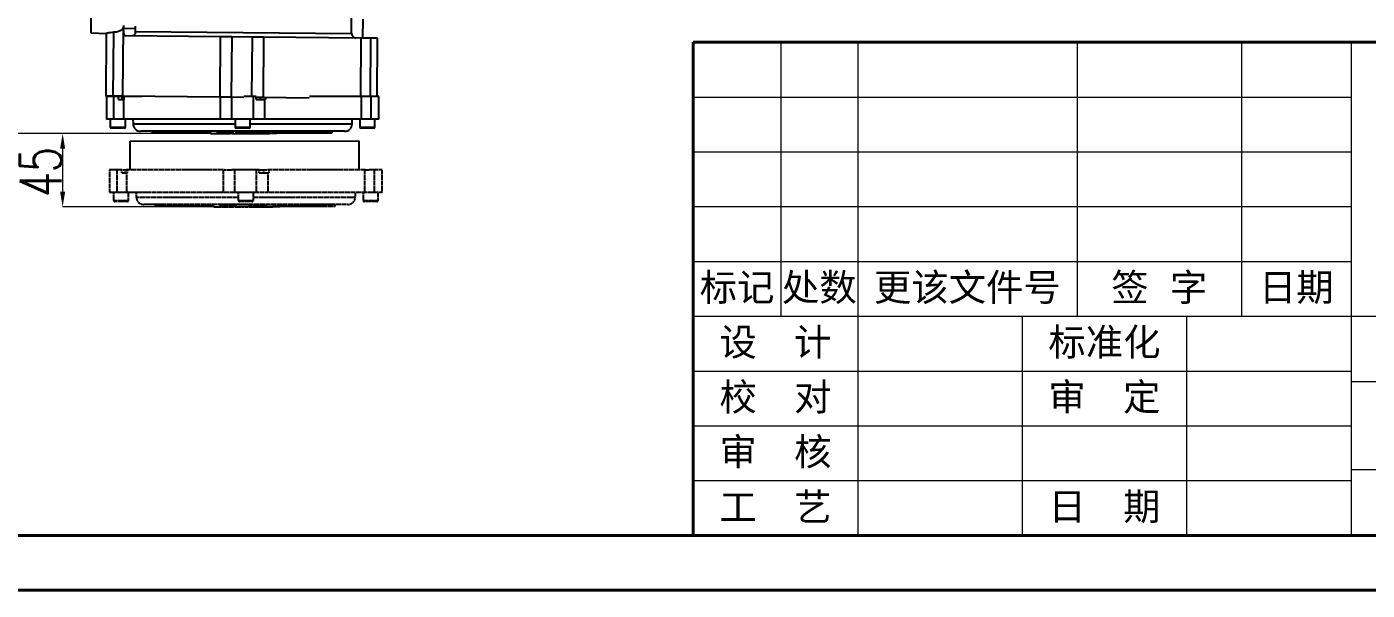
# Model space of a CAD drawing. Header units: millimetres. Extents: x 1465 to 4510, y 540 to 2694.
# Drawn here: x 2728 to 3615, y 540 to 913 of the extents above; entities that cross this region are included whole.
import ezdxf

# ---------------------------------------------------------------- set-up
doc = ezdxf.new("R2010")
doc.units = ezdxf.units.MM
doc.linetypes.add('DASHED', pattern=[0.75, 0.5, -0.25])
for name, color, linetype, lineweight in [('AM_5', 3, 'Continuous', 25), ('AM_BOR', 7, 'Continuous', 50), ('文字', 7, 'Continuous', 13), ('粗实线', 7, 'Continuous', 40), ('细实线', 3, 'Continuous', 13)]:
    doc.layers.add(name, color=color, linetype=linetype, lineweight=lineweight)
doc.styles.add('SLDTEXTSTYLE1', font='txt.shx', dxfattribs={"width": 0.7, "bigfont": 'gbcbig.shx'})
doc.styles.get("Standard").update_dxf_attribs({"font": 'arial.ttf'})
doc.dimstyles.new('SLDDIMSTYLE12$0', dxfattribs={"dimtxt": 12, "dimasz": 10, "dimexe": 0, "dimexo": 0.0625, "dimgap": 0.875, "dimtad": 1, "dimdec": 1, "dimlfac": 1.8, "dimrnd": 1e-09, "dimzin": 12, "dimdsep": 46, "dimtxsty": 'SLDTEXTSTYLE1', "dimcen": 0.09, "dimdle": 8.16, "dimclrd": 3, "dimclre": 3, "dimadec": 0, "dimazin": 3, "dimtfac": 1, "dimtdec": 1, "dimtofl": 0, "dimtmove": 0, "dimatfit": 3, "dimfxl": 0, "dimfrac": 2, "dimtolj": 1, "dimlwd": 5, "dimlwe": 5, "dimarcsym": 0})

# ---------------------------------------------------------------- blocks, each defined once
blk = doc.blocks.new('*D57')
at = {"layer": 'AM_5', "color": 3, "lineweight": 5, "transparency": 16777216}
blk.add_line((2872.98, 1181.04), (2506.91, 1181.04), dxfattribs=at)
at = {"layer": 'AM_5', "color": 3, "linetype": 'Continuous', "lineweight": 5, "transparency": 16777216}
for p, q in [((2506.91, 1171.04), (2506.91, 852.16)), ((2871.08, 842.16), (2506.91, 842.16))]:
    blk.add_line(p, q, dxfattribs=at)
at = {"layer": 'AM_5', "color": 3, "transparency": 16777216}
for points in [[(2505.24, 1171.04), (2508.57, 1171.04), (2506.91, 1181.04)], [(2505.24, 852.16), (2508.57, 852.16), (2506.91, 842.16)]]:
    blk.add_solid(points, dxfattribs=at)
at = {"layer": 'Defpoints', "color": 0, "transparency": 16777216}
for p in [(2873.04, 1181.04), (2506.91, 842.16), (2871.15, 842.16)]:
    blk.add_point(p, dxfattribs=at)
at = {"layer": 'AM_5', "color": 0, "transparency": 16777216, "insert": (2492.32, 952.42), "char_height": 12, "attachment_point": 5, "rotation": 90, "style": 'SLDTEXTSTYLE1'}
blk.add_mtext('\\A1;{\\H2.28571x;340}', dxfattribs=at)
blk = doc.blocks.new('*D79')
at = {"layer": 'AM_5', "color": 3, "lineweight": 5, "transparency": 16777216}
blk.add_line((2871.08, 842.16), (2751.94, 842.16), dxfattribs=at)
at = {"layer": 'AM_5', "color": 3, "linetype": 'Continuous', "lineweight": 5, "transparency": 16777216}
for p, q in [((2751.94, 832.16), (2751.94, 803.68)), ((2870.19, 793.68), (2751.94, 793.68))]:
    blk.add_line(p, q, dxfattribs=at)
at = {"layer": 'AM_5', "color": 3, "transparency": 16777216}
for points in [[(2750.27, 832.16), (2753.61, 832.16), (2751.94, 842.16)], [(2750.27, 803.68), (2753.61, 803.68), (2751.94, 793.68)]]:
    blk.add_solid(points, dxfattribs=at)
at = {"layer": 'Defpoints', "color": 0, "transparency": 16777216}
for p in [(2871.15, 842.16), (2751.94, 793.68), (2870.26, 793.68)]:
    blk.add_point(p, dxfattribs=at)
at = {"layer": 'AM_5', "color": 0, "transparency": 16777216, "insert": (2737.35, 816.61), "char_height": 12, "attachment_point": 5, "rotation": 90, "style": 'SLDTEXTSTYLE1'}
blk.add_mtext('\\A1;{\\H2.28571x;45}', dxfattribs=at)
blk = doc.blocks.new('rA3')
at = {"layer": '粗实线'}
for p, q in [((568.38, 174.26), (568.38, 129.26)), ((748.38, 174.26), (568.38, 174.26)), ((358.38, 129.26), (748.38, 129.26)), ((333.38, 124.26), (753.38, 124.26))]:
    blk.add_line(p, q, dxfattribs=at)
at = {"layer": '细实线'}
for p, q in [((576.38, 174.26), (576.38, 149.26)), ((583.38, 174.26), (583.38, 149.26)), ((603.38, 174.26), (603.38, 149.26)), ((618.38, 174.26), (618.38, 149.26)), ((628.38, 174.26), (628.38, 129.26)), ((568.38, 169.26), (628.38, 169.26)), ((628.38, 169.26), (628.38, 129.26)), ((568.38, 164.26), (628.38, 164.26)), ((568.38, 159.26), (628.38, 159.26)), ((568.38, 154.26), (628.38, 154.26)), ((568.38, 149.26), (688.38, 149.26)), ((583.38, 149.26), (583.38, 129.26)), ((598.38, 149.26), (598.38, 129.26)), ((613.38, 129.26), (613.38, 149.26)), ((568.38, 144.26), (628.38, 144.26)), ((688.38, 143.26), (628.38, 143.26)), ((568.25, 139.26), (628.38, 139.26)), ((628.38, 135.26), (688.38, 135.26)), ((568.38, 134.26), (628.38, 134.26))]:
    blk.add_line(p, q, dxfattribs=at)
at = {"layer": '文字', "char_height": 2.5, "width": 72, "attachment_point": 5}
for s, insert in [('{\\fSimSun|b0|i0|c134|p2;标记}', (572.38, 151.76)), ('{\\fSimSun|b0|i0|c134|p2;处数}', (579.88, 151.76)), ('{\\fSimSun|b0|i0|c134|p2;更该文件号}', (593.38, 151.76)), ('{\\fSimSun|b0|i0|c134|p54;签}  {\\fSimSun|b0|i0|c134|p54;字}', (610.88, 151.76)), ('{\\fSimSun|b0|i0|c134|p54;日期}', (623.38, 151.76)), ('{\\fSimSun|b0|i0|c134|p2;设  计}', (575.88, 146.76)), ('{\\fSimSun|b0|i0|c134|p2;标准化}', (605.88, 146.76)), ('{\\fSimSun|b0|i0|c134|p2;校  对}', (575.88, 141.76)), ('{\\fSimSun|b0|i0|c134|p2;审  定}', (605.88, 141.76)), ('{\\fSimSun|b0|i0|c134|p2;审  核}', (575.88, 136.76)), ('{\\fSimSun|b0|i0|c134|p2;工  艺}', (575.88, 131.76)), ('{\\fSimSun|b0|i0|c134|p2;日  期}', (605.88, 131.76))]:
    blk.add_mtext(s, dxfattribs=dict(at, insert=insert))

msp = doc.modelspace()

# ---------------------------------------------------------------- linework, layer by layer
at = {"color": 7, "linetype": 'Continuous', "lineweight": 25}
for p, q in [((2943.024, 908.382), (2943.572, 967.686)), ((2770.983, 958.849), (2770.521, 908.851)), ((2792.247, 913.717), (2791.844, 912.256)), ((2792.247, 913.717), (2792.229, 911.778)), ((2799.922, 913.301), (2799.907, 911.707)), ((2950.439, 905.313), (2950.555, 917.839)), ((2770.521, 908.851), (2780.913, 908.392)), ((2780.817, 908.42), (2780.433, 866.885)), ((2785.492, 909.096), (2785.101, 866.842)), ((2791.844, 912.256), (2791.423, 866.783)), ((2792.229, 911.778), (2799.907, 911.707)), ((2856.187, 906.186), (2793.393, 906.767)), ((2799.986, 909.706), (2943.024, 908.382)), ((2856.187, 906.186), (2855.817, 866.187)), ((2863.759, 906.116), (2856.187, 906.186)), ((2863.759, 906.116), (2863.389, 866.117)), ((2877.239, 905.991), (2863.759, 906.116)), ((2877.239, 905.991), (2876.875, 866.663)), ((2884.811, 905.921), (2877.239, 905.991)), ((2884.811, 905.921), (2884.441, 865.923)), ((2949.205, 905.325), (2884.811, 905.921)), ((2949.205, 905.325), (2948.847, 866.663)), ((2955.527, 905.266), (2949.205, 905.325)), ((2955.527, 905.266), (2955.17, 866.663)), ((2960.195, 905.223), (2955.527, 905.266)), ((2959.838, 866.663), (2960.195, 905.223)), ((2785.101, 866.842), (2780.433, 866.885)), ((2780.846, 866.663), (2780.846, 851.663)), ((2785.871, 866.663), (2780.846, 866.663)), ((2791.423, 866.783), (2785.101, 866.842)), ((2785.446, 866.839), (2785.446, 866.663)), ((2785.871, 851.663), (2785.871, 866.663)), ((2788.95, 866.663), (2785.871, 866.663)), ((2788.95, 864.663), (2788.95, 866.663)), ((2791.387, 866.663), (2788.95, 866.663)), ((2788.95, 864.663), (2792.312, 864.663)), ((2791.387, 864.663), (2791.387, 866.663)), ((2792.404, 866.663), (2791.387, 866.663)), ((2855.817, 866.187), (2791.423, 866.783)), ((2791.446, 866.663), (2791.446, 866.783)), ((2792.312, 851.663), (2792.312, 864.663)), ((2792.312, 864.663), (2792.404, 864.663)), ((2792.404, 866.663), (2792.404, 864.663)), ((2804.437, 866.663), (2792.404, 866.663)), ((2798.446, 866.718), (2798.446, 866.663)), ((2863.389, 866.117), (2855.817, 866.187)), ((2856.227, 851.663), (2856.227, 866.184)), ((2871.774, 866.04), (2863.389, 866.117)), ((2863.795, 851.663), (2863.795, 866.114)), ((2878.096, 866.663), (2871.785, 866.663)), ((2878.096, 851.663), (2878.096, 866.663)), ((2879.878, 866.663), (2878.096, 866.663)), ((2879.878, 864.663), (2879.878, 866.663)), ((2884.441, 865.923), (2879.878, 865.965)), ((2879.878, 864.663), (2885.665, 864.663)), ((2880.029, 864.663), (2880.029, 865.963)), ((2882.822, 864.663), (2882.822, 865.938)), ((2914.866, 865.641), (2884.441, 865.923)), ((2885.665, 851.663), (2885.665, 864.663)), ((2885.665, 864.663), (2886.149, 864.663)), ((2886.149, 865.907), (2886.149, 864.663)), ((2949.58, 866.663), (2915.228, 866.663)), ((2949.58, 851.663), (2949.58, 866.663)), ((2956.021, 866.663), (2949.58, 866.663)), ((2956.021, 851.663), (2956.021, 866.663)), ((2961.046, 866.663), (2956.021, 866.663)), ((2961.046, 851.663), (2961.046, 866.663)), ((2785.871, 851.663), (2780.846, 851.663)), ((2783.446, 851.663), (2783.446, 846.413)), ((2792.312, 851.663), (2785.871, 851.663)), ((2856.227, 851.663), (2792.312, 851.663)), ((2793.446, 846.413), (2793.446, 851.663)), ((2798.446, 851.663), (2798.528, 848.532)), ((2863.795, 851.663), (2856.227, 851.663)), ((2878.096, 851.663), (2863.795, 851.663)), ((2865.946, 851.663), (2865.946, 846.413)), ((2875.946, 846.413), (2875.946, 851.663)), ((2885.665, 851.663), (2878.096, 851.663)), ((2949.58, 851.663), (2885.665, 851.663)), ((2943.364, 848.532), (2943.446, 851.663)), ((2948.446, 851.663), (2948.446, 846.413)), ((2956.021, 851.663), (2949.58, 851.663)), ((2961.046, 851.663), (2956.021, 851.663)), ((2958.446, 846.413), (2958.446, 851.663)), ((2783.446, 846.413), (2788.446, 846.413)), ((2788.446, 845.663), (2784.196, 845.663)), ((2788.446, 846.413), (2793.446, 846.413)), ((2792.696, 845.663), (2788.446, 845.663)), ((2798.528, 848.532), (2865.946, 848.532)), ((2938.366, 843.663), (2803.526, 843.663)), ((2811.328, 842.663), (2811.328, 843.663)), ((2811.328, 842.663), (2820.244, 842.663)), ((2812.471, 842.663), (2812.471, 842.538)), ((2819.579, 842.663), (2819.579, 842.538)), ((2820.244, 842.663), (2820.244, 843.663)), ((2820.244, 842.663), (2820.423, 842.663)), ((2820.423, 842.663), (2820.423, 843.663)), ((2820.458, 842.538), (2820.458, 843.663)), ((2821.5, 842.663), (2821.5, 843.663)), ((2821.5, 842.663), (2821.789, 842.663)), ((2821.649, 842.538), (2821.649, 842.663)), ((2821.816, 842.663), (2821.816, 843.663)), ((2821.816, 842.663), (2822.384, 842.663)), ((2822.384, 842.663), (2822.384, 843.663)), ((2823.38, 842.663), (2823.38, 843.663)), ((2823.38, 842.663), (2823.978, 842.663)), ((2823.978, 842.663), (2823.978, 843.663)), ((2824.981, 842.663), (2824.981, 843.663)), ((2824.981, 842.663), (2825.011, 842.663)), ((2825.011, 842.663), (2825.011, 843.663)), ((2825.011, 842.663), (2825.551, 842.663)), ((2825.551, 842.663), (2825.551, 843.663)), ((2826.518, 842.663), (2826.518, 843.663)), ((2826.518, 842.663), (2826.86, 842.663)), ((2826.86, 842.663), (2826.86, 843.663)), ((2827.79, 842.663), (2827.79, 843.663)), ((2827.79, 842.663), (2828.527, 842.663)), ((2828.323, 842.538), (2828.323, 842.663)), ((2828.527, 842.663), (2828.527, 843.663)), ((2828.527, 842.663), (2829.823, 842.663)), ((2829.823, 842.663), (2829.823, 843.663)), ((2829.823, 842.663), (2831.515, 842.663)), ((2831.515, 842.663), (2831.515, 843.663)), ((2831.549, 842.663), (2831.833, 842.663)), ((2831.833, 842.663), (2831.833, 843.663)), ((2831.833, 842.663), (2832.791, 842.663)), ((2832.196, 842.663), (2832.196, 842.538)), ((2832.791, 842.663), (2832.791, 843.663)), ((2833.486, 842.538), (2833.486, 843.663)), ((2833.833, 842.663), (2833.833, 843.663)), ((2836.039, 842.663), (2836.039, 843.663)), ((2836.039, 842.663), (2838.136, 842.663)), ((2838.136, 842.663), (2838.136, 843.663)), ((2838.136, 842.663), (2839.002, 842.663)), ((2839.002, 842.663), (2839.002, 843.663)), ((2840.017, 842.538), (2840.017, 842.663)), ((2840.019, 842.663), (2840.019, 843.663)), ((2840.019, 842.663), (2843.212, 842.663)), ((2843.212, 842.663), (2843.212, 843.663)), ((2844.737, 842.663), (2844.737, 843.663)), ((2845.02, 842.538), (2845.02, 842.663)), ((2846.416, 842.663), (2846.416, 843.663)), ((2846.464, 842.663), (2847.194, 842.663)), ((2847.194, 842.663), (2847.194, 843.663)), ((2847.411, 842.663), (2847.411, 843.663)), ((2848.57, 842.663), (2848.57, 843.663)), ((2848.813, 842.538), (2848.813, 843.663)), ((2848.987, 842.663), (2849.735, 842.663)), ((2849.735, 842.163), (2849.735, 843.663)), ((2849.735, 842.163), (2856.107, 842.163)), ((2854.272, 842.663), (2854.272, 843.663)), ((2855.889, 842.663), (2855.889, 843.663)), ((2855.889, 842.663), (2862.226, 842.663)), ((2856.107, 842.163), (2856.107, 842.663)), ((2856.891, 842.538), (2856.891, 842.663)), ((2861.764, 842.163), (2861.764, 842.663)), ((2861.764, 842.163), (2862.805, 842.163)), ((2862.226, 842.663), (2862.226, 843.663)), ((2862.286, 842.663), (2862.361, 842.663)), ((2862.805, 842.163), (2862.805, 842.663)), ((2863.874, 842.163), (2862.805, 842.163)), ((2863.503, 842.663), (2863.503, 843.663)), ((2863.503, 842.663), (2863.678, 842.663)), ((2863.678, 842.663), (2863.678, 843.663)), ((2863.874, 842.163), (2863.874, 842.663)), ((2863.874, 842.163), (2864.147, 842.163)), ((2864.147, 842.163), (2864.147, 842.663)), ((2864.147, 842.163), (2866.744, 842.163)), ((2864.54, 842.663), (2864.54, 843.663)), ((2864.54, 842.663), (2864.726, 842.663)), ((2864.726, 842.663), (2864.726, 843.663)), ((2865.946, 846.413), (2875.946, 846.413)), ((2875.196, 845.663), (2866.696, 845.663)), ((2866.744, 842.163), (2866.744, 843.663)), ((2866.744, 842.163), (2867.258, 842.163)), ((2867.258, 842.163), (2867.258, 843.663)), ((2867.258, 842.163), (2868.049, 842.163)), ((2868.049, 842.163), (2868.049, 843.663)), ((2868.049, 842.163), (2868.158, 842.163)), ((2868.158, 842.163), (2868.158, 843.663)), ((2868.158, 842.163), (2869.24, 842.163)), ((2869.24, 842.163), (2869.24, 843.663)), ((2869.24, 842.163), (2870.024, 842.163)), ((2870.024, 842.163), (2870.024, 843.663)), ((2870.024, 842.163), (2871.146, 842.163)), ((2871.146, 842.163), (2871.146, 843.663)), ((2871.146, 842.163), (2872.088, 842.163)), ((2872.088, 842.163), (2872.088, 843.663)), ((2872.088, 842.163), (2873.17, 842.163)), ((2873.17, 842.163), (2873.17, 843.663)), ((2873.17, 842.163), (2873.726, 842.163)), ((2873.301, 842.663), (2873.301, 843.663)), ((2873.301, 842.663), (2873.503, 842.663)), ((2873.726, 842.163), (2873.726, 842.663)), ((2873.853, 842.663), (2873.853, 843.663)), ((2873.853, 842.663), (2874.401, 842.663)), ((2874.621, 842.663), (2874.621, 843.663)), ((2874.621, 842.663), (2874.741, 842.663)), ((2874.741, 842.663), (2874.741, 843.663)), ((2875.946, 848.532), (2943.364, 848.532)), ((2876.195, 842.163), (2876.195, 842.663)), ((2876.309, 842.663), (2876.309, 843.663)), ((2876.309, 842.663), (2876.959, 842.663)), ((2876.959, 842.663), (2876.959, 843.663)), ((2876.965, 842.163), (2876.965, 842.663)), ((2877.137, 842.663), (2877.137, 843.663)), ((2877.137, 842.663), (2878.064, 842.663)), ((2877.395, 842.163), (2877.395, 842.663)), ((2878.064, 842.663), (2878.064, 843.663)), ((2878.121, 842.163), (2878.121, 842.663)), ((2878.121, 842.163), (2878.593, 842.163)), ((2878.593, 842.163), (2878.593, 842.663)), ((2878.695, 842.163), (2878.695, 842.663)), ((2878.775, 842.163), (2878.775, 842.663)), ((2878.775, 842.163), (2879.251, 842.163)), ((2879.251, 842.163), (2879.251, 842.663)), ((2879.251, 842.163), (2881.236, 842.163)), ((2879.421, 842.663), (2879.421, 843.663)), ((2879.62, 842.663), (2879.62, 843.663)), ((2879.62, 842.663), (2879.74, 842.663)), ((2879.74, 842.663), (2879.74, 843.663)), ((2880.845, 842.663), (2880.845, 843.663)), ((2880.845, 842.663), (2881.446, 842.663)), ((2881.236, 842.163), (2881.236, 842.663)), ((2881.236, 842.163), (2882.438, 842.163)), ((2881.446, 842.663), (2881.446, 843.663)), ((2881.62, 842.663), (2881.62, 843.663)), ((2881.62, 842.663), (2882.547, 842.663)), ((2882.438, 842.163), (2882.438, 842.663)), ((2882.438, 842.163), (2884.771, 842.163)), ((2882.547, 842.663), (2882.547, 843.663)), ((2882.547, 842.663), (2883.208, 842.663)), ((2883.208, 842.663), (2883.208, 843.663)), ((2884.56, 842.663), (2884.56, 843.663)), ((2884.595, 842.663), (2884.595, 843.663)), ((2884.771, 842.163), (2884.771, 843.663)), ((2884.771, 842.163), (2885.971, 842.163)), ((2885.971, 842.163), (2885.971, 843.663)), ((2885.971, 842.163), (2886.335, 842.163)), ((2886.335, 842.163), (2886.335, 843.663)), ((2886.335, 842.163), (2886.924, 842.163)), ((2886.924, 842.163), (2886.924, 843.663)), ((2886.924, 842.163), (2887.838, 842.163)), ((2887.838, 842.163), (2887.838, 843.663)), ((2887.838, 842.163), (2888.195, 842.163)), ((2888.195, 842.163), (2888.195, 843.663)), ((2888.314, 842.163), (2888.314, 843.663)), ((2888.352, 842.163), (2888.352, 843.663)), ((2888.352, 842.163), (2888.75, 842.163)), ((2888.75, 842.163), (2888.75, 843.663)), ((2893.518, 842.163), (2888.75, 842.163)), ((2890.644, 842.663), (2890.644, 843.663)), ((2892.434, 842.663), (2892.434, 843.663)), ((2892.434, 842.663), (2892.909, 842.663)), ((2892.909, 842.663), (2892.909, 843.663)), ((2893.518, 842.163), (2893.518, 842.663)), ((2894.943, 842.663), (2894.943, 843.663)), ((2894.943, 842.663), (2895.277, 842.663)), ((2895.277, 842.663), (2895.277, 843.663)), ((2895.277, 842.663), (2895.729, 842.663)), ((2895.729, 842.663), (2895.729, 843.663)), ((2897.601, 842.663), (2897.601, 843.663)), ((2897.601, 842.663), (2902.045, 842.663)), ((2902.045, 842.663), (2902.045, 843.663)), ((2903.837, 842.663), (2903.837, 843.663)), ((2903.869, 842.663), (2904.235, 842.663)), ((2904.235, 842.663), (2904.235, 843.663)), ((2904.235, 842.663), (2904.565, 842.663)), ((2904.565, 842.663), (2904.565, 843.663)), ((2904.565, 842.663), (2904.57, 842.663)), ((2904.57, 842.663), (2904.57, 843.663)), ((2904.57, 842.663), (2905.244, 842.663)), ((2905.244, 842.663), (2905.244, 843.663)), ((2906.133, 842.663), (2906.133, 843.663)), ((2906.133, 842.663), (2907.27, 842.663)), ((2907.27, 842.663), (2907.27, 843.663)), ((2908.377, 842.663), (2908.377, 843.663)), ((2908.377, 842.663), (2908.512, 842.663)), ((2908.512, 842.663), (2908.512, 843.663)), ((2908.512, 842.663), (2909.115, 842.663)), ((2909.115, 842.663), (2909.115, 843.663)), ((2910.07, 842.663), (2910.07, 843.663)), ((2910.07, 842.663), (2910.515, 842.663)), ((2910.515, 842.663), (2910.515, 843.663)), ((2910.515, 842.663), (2911.155, 842.663)), ((2911.155, 842.663), (2911.155, 843.663)), ((2911.155, 842.663), (2911.398, 842.663)), ((2911.427, 842.663), (2911.427, 843.663)), ((2911.427, 842.663), (2912.066, 842.663)), ((2912.066, 842.663), (2912.066, 843.663)), ((2913.115, 842.663), (2913.115, 842.538)), ((2913.232, 842.663), (2913.232, 843.663)), ((2913.232, 842.663), (2913.914, 842.663)), ((2913.988, 842.663), (2913.988, 843.663)), ((2914.527, 842.663), (2914.527, 843.663)), ((2914.926, 842.538), (2914.926, 842.663)), ((2915.386, 842.663), (2915.386, 843.663)), ((2915.418, 842.663), (2915.483, 842.663)), ((2915.483, 842.663), (2915.483, 843.663)), ((2917.277, 842.663), (2917.277, 843.663)), ((2917.642, 842.663), (2917.642, 843.663)), ((2917.756, 842.663), (2918.1, 842.663)), ((2918.1, 842.663), (2918.1, 843.663)), ((2918.134, 842.663), (2919.455, 842.663)), ((2919.455, 842.663), (2919.455, 843.663)), ((2919.455, 842.663), (2919.622, 842.663)), ((2919.622, 842.663), (2919.622, 843.663)), ((2919.622, 842.663), (2920.795, 842.663)), ((2920.795, 842.663), (2920.795, 843.663)), ((2920.795, 842.663), (2920.904, 842.663)), ((2920.904, 842.663), (2920.904, 843.663)), ((2920.904, 842.663), (2921.119, 842.663)), ((2921.119, 842.663), (2921.119, 843.663)), ((2921.119, 842.663), (2921.768, 842.663)), ((2921.597, 842.538), (2921.597, 842.663)), ((2926.056, 842.663), (2926.056, 843.663)), ((2930.075, 842.538), (2930.075, 843.663)), ((2948.446, 846.413), (2958.446, 846.413)), ((2957.696, 845.663), (2949.196, 845.663)), ((2796.651, 837.054), (2947.784, 837.246)), ((2796.651, 832.428), (2796.651, 837.054)), ((2947.784, 837.246), (2947.784, 818.183)), ((2796.651, 818.183), (2796.651, 832.428))]:
    msp.add_line(p, q, dxfattribs=at)
at = {"color": 7, "linetype": 'DASHED', "lineweight": 25}
for p, q in [((2782.944, 818.183), (2782.944, 803.183)), ((2787.969, 818.183), (2782.944, 818.183)), ((2787.969, 803.183), (2787.969, 818.183)), ((2791.048, 818.183), (2787.969, 818.183)), ((2791.048, 816.183), (2791.048, 818.183)), ((2791.09, 818.183), (2791.048, 818.183)), ((2791.048, 816.183), (2794.41, 816.183)), ((2791.09, 818.183), (2793.804, 818.183)), ((2793.485, 816.183), (2793.485, 818.183)), ((2858.91, 818.183), (2793.804, 818.183)), ((2794.41, 803.183), (2794.41, 816.183)), ((2794.41, 816.183), (2794.502, 816.183)), ((2794.502, 818.183), (2794.502, 816.183)), ((2858.325, 803.183), (2858.325, 818.183)), ((2858.91, 818.183), (2863.616, 818.183)), ((2865.893, 818.183), (2863.616, 818.183)), ((2865.893, 803.183), (2865.893, 818.183)), ((2880.194, 818.183), (2865.893, 818.183)), ((2880.194, 803.183), (2880.194, 818.183)), ((2881.976, 818.183), (2880.194, 818.183)), ((2881.976, 818.183), (2887.178, 818.183)), ((2881.976, 816.183), (2881.976, 818.183)), ((2881.976, 816.183), (2887.763, 816.183)), ((2882.127, 816.183), (2882.127, 818.183)), ((2884.92, 816.183), (2884.92, 818.183)), ((2952.284, 818.183), (2887.178, 818.183)), ((2887.763, 803.183), (2887.763, 816.183)), ((2887.763, 816.183), (2888.247, 816.183)), ((2888.247, 818.183), (2888.247, 816.183)), ((2951.678, 803.183), (2951.678, 818.183)), ((2952.284, 818.183), (2954.497, 818.183)), ((2958.119, 818.183), (2954.497, 818.183)), ((2958.119, 803.183), (2958.119, 818.183)), ((2963.144, 818.183), (2958.119, 818.183)), ((2963.144, 803.183), (2963.144, 818.183)), ((2787.969, 803.183), (2782.944, 803.183)), ((2785.544, 803.183), (2785.544, 797.933)), ((2785.544, 797.933), (2790.544, 797.933)), ((2794.41, 803.183), (2787.969, 803.183)), ((2790.544, 797.933), (2795.544, 797.933)), ((2858.325, 803.183), (2794.41, 803.183)), ((2795.544, 797.933), (2795.544, 803.183)), ((2800.544, 803.183), (2800.626, 800.053)), ((2800.626, 800.053), (2868.044, 800.053)), ((2865.893, 803.183), (2858.325, 803.183)), ((2880.194, 803.183), (2865.893, 803.183)), ((2868.044, 803.183), (2868.044, 797.933)), ((2868.044, 797.933), (2878.044, 797.933)), ((2878.044, 797.933), (2878.044, 803.183)), ((2878.044, 800.053), (2945.462, 800.053)), ((2887.763, 803.183), (2880.194, 803.183)), ((2951.678, 803.183), (2887.763, 803.183)), ((2945.462, 800.053), (2945.544, 803.183)), ((2950.544, 803.183), (2950.544, 797.933)), ((2950.544, 797.933), (2960.544, 797.933)), ((2958.119, 803.183), (2951.678, 803.183)), ((2963.144, 803.183), (2958.119, 803.183)), ((2960.544, 797.933), (2960.544, 803.183)), ((2790.544, 797.183), (2786.294, 797.183)), ((2794.794, 797.183), (2790.544, 797.183)), ((2940.464, 795.183), (2805.624, 795.183)), ((2813.426, 794.183), (2813.426, 795.183)), ((2813.426, 794.183), (2822.342, 794.183)), ((2814.569, 794.183), (2814.569, 794.058)), ((2821.677, 794.183), (2821.677, 794.058)), ((2822.342, 794.183), (2822.342, 795.183)), ((2822.342, 794.183), (2822.521, 794.183)), ((2822.521, 794.183), (2822.521, 795.183)), ((2822.556, 794.058), (2822.556, 795.183)), ((2823.598, 794.183), (2823.598, 795.183)), ((2823.598, 794.183), (2823.887, 794.183)), ((2823.747, 794.058), (2823.747, 794.183)), ((2823.914, 794.183), (2823.914, 795.183)), ((2823.914, 794.183), (2824.482, 794.183)), ((2824.482, 794.183), (2824.482, 795.183)), ((2825.478, 794.183), (2825.478, 795.183)), ((2825.478, 794.183), (2826.076, 794.183)), ((2826.076, 794.183), (2826.076, 795.183)), ((2827.079, 794.183), (2827.079, 795.183)), ((2827.079, 794.183), (2827.109, 794.183)), ((2827.109, 794.183), (2827.109, 795.183)), ((2827.109, 794.183), (2827.649, 794.183)), ((2827.649, 794.183), (2827.649, 795.183)), ((2828.616, 794.183), (2828.616, 795.183)), ((2828.616, 794.183), (2828.958, 794.183)), ((2828.958, 794.183), (2828.958, 795.183)), ((2829.888, 794.183), (2829.888, 795.183)), ((2829.888, 794.183), (2830.625, 794.183)), ((2830.421, 794.058), (2830.421, 794.183)), ((2830.625, 794.183), (2830.625, 795.183)), ((2830.625, 794.183), (2831.921, 794.183)), ((2831.921, 794.183), (2831.921, 795.183)), ((2831.921, 794.183), (2833.614, 794.183)), ((2833.614, 794.183), (2833.614, 795.183)), ((2833.647, 794.183), (2833.931, 794.183)), ((2833.931, 794.183), (2833.931, 795.183)), ((2833.931, 794.183), (2834.889, 794.183)), ((2834.294, 794.183), (2834.294, 794.058)), ((2834.889, 794.183), (2834.889, 795.183)), ((2835.584, 794.058), (2835.584, 795.183)), ((2835.931, 794.183), (2835.931, 795.183)), ((2838.137, 794.183), (2838.137, 795.183)), ((2838.137, 794.183), (2840.234, 794.183)), ((2840.234, 794.183), (2840.234, 795.183)), ((2840.234, 794.183), (2841.1, 794.183)), ((2841.1, 794.183), (2841.1, 795.183)), ((2842.115, 794.058), (2842.115, 794.183)), ((2842.117, 794.183), (2842.117, 795.183)), ((2842.117, 794.183), (2845.31, 794.183)), ((2845.31, 794.183), (2845.31, 795.183)), ((2846.835, 794.183), (2846.835, 795.183)), ((2847.118, 794.058), (2847.118, 794.183)), ((2848.514, 794.183), (2848.514, 795.183)), ((2848.562, 794.183), (2849.292, 794.183)), ((2849.292, 794.183), (2849.292, 795.183)), ((2849.509, 794.183), (2849.509, 795.183)), ((2850.668, 794.183), (2850.668, 795.183)), ((2850.911, 794.058), (2850.911, 795.183)), ((2851.085, 794.183), (2851.833, 794.183)), ((2851.833, 793.683), (2851.833, 795.183)), ((2851.833, 793.683), (2858.205, 793.683)), ((2856.37, 794.183), (2856.37, 795.183)), ((2857.987, 794.183), (2857.987, 795.183)), ((2857.987, 794.183), (2864.324, 794.183)), ((2858.205, 793.683), (2858.205, 794.183)), ((2858.989, 794.058), (2858.989, 794.183)), ((2863.862, 793.683), (2863.862, 794.183)), ((2863.862, 793.683), (2864.903, 793.683)), ((2864.324, 794.183), (2864.324, 795.183)), ((2864.384, 794.183), (2864.459, 794.183)), ((2864.903, 793.683), (2864.903, 794.183)), ((2865.972, 793.683), (2864.903, 793.683)), ((2865.601, 794.183), (2865.601, 795.183)), ((2865.601, 794.183), (2865.776, 794.183)), ((2865.776, 794.183), (2865.776, 795.183)), ((2865.972, 793.683), (2865.972, 794.183)), ((2865.972, 793.683), (2866.245, 793.683)), ((2866.245, 793.683), (2866.245, 794.183)), ((2866.245, 793.683), (2868.842, 793.683)), ((2866.638, 794.183), (2866.638, 795.183)), ((2866.638, 794.183), (2866.824, 794.183)), ((2866.824, 794.183), (2866.824, 795.183)), ((2877.294, 797.183), (2868.794, 797.183)), ((2868.842, 793.683), (2868.842, 795.183)), ((2868.842, 793.683), (2869.356, 793.683)), ((2869.356, 793.683), (2869.356, 795.183)), ((2869.356, 793.683), (2870.147, 793.683)), ((2870.147, 793.683), (2870.147, 795.183)), ((2870.147, 793.683), (2870.256, 793.683)), ((2870.256, 793.683), (2870.256, 795.183)), ((2870.256, 793.683), (2871.338, 793.683)), ((2871.338, 793.683), (2871.338, 795.183)), ((2871.338, 793.683), (2872.122, 793.683)), ((2872.122, 793.683), (2872.122, 795.183)), ((2872.122, 793.683), (2873.244, 793.683)), ((2873.244, 793.683), (2873.244, 795.183)), ((2873.244, 793.683), (2874.186, 793.683)), ((2874.186, 793.683), (2874.186, 795.183)), ((2874.186, 793.683), (2875.268, 793.683)), ((2875.268, 793.683), (2875.268, 795.183)), ((2875.268, 793.683), (2875.824, 793.683)), ((2875.399, 794.183), (2875.399, 795.183)), ((2875.399, 794.183), (2875.601, 794.183)), ((2875.824, 793.683), (2875.824, 794.183)), ((2875.951, 794.183), (2875.951, 795.183)), ((2875.951, 794.183), (2876.499, 794.183)), ((2876.719, 794.183), (2876.719, 795.183)), ((2876.719, 794.183), (2876.839, 794.183)), ((2876.839, 794.183), (2876.839, 795.183)), ((2878.293, 793.683), (2878.293, 794.183)), ((2878.407, 794.183), (2878.407, 795.183)), ((2878.407, 794.183), (2879.057, 794.183)), ((2879.057, 794.183), (2879.057, 795.183)), ((2879.063, 793.683), (2879.063, 794.183)), ((2879.235, 794.183), (2879.235, 795.183)), ((2879.235, 794.183), (2880.162, 794.183)), ((2879.493, 793.683), (2879.493, 794.183)), ((2880.162, 794.183), (2880.162, 795.183)), ((2880.219, 793.683), (2880.219, 794.183)), ((2880.219, 793.683), (2880.691, 793.683)), ((2880.691, 793.683), (2880.691, 794.183)), ((2880.793, 793.683), (2880.793, 794.183)), ((2880.873, 793.683), (2880.873, 794.183)), ((2880.873, 793.683), (2881.349, 793.683)), ((2881.349, 793.683), (2881.349, 794.183)), ((2881.349, 793.683), (2883.334, 793.683)), ((2881.519, 794.183), (2881.519, 795.183)), ((2881.718, 794.183), (2881.718, 795.183)), ((2881.718, 794.183), (2881.838, 794.183)), ((2881.838, 794.183), (2881.838, 795.183)), ((2882.943, 794.183), (2882.943, 795.183)), ((2882.943, 794.183), (2883.544, 794.183)), ((2883.334, 793.683), (2883.334, 794.183)), ((2883.334, 793.683), (2884.536, 793.683)), ((2883.544, 794.183), (2883.544, 795.183)), ((2883.718, 794.183), (2883.718, 795.183)), ((2883.718, 794.183), (2884.645, 794.183)), ((2884.536, 793.683), (2884.536, 794.183)), ((2884.536, 793.683), (2886.869, 793.683)), ((2884.645, 794.183), (2884.645, 795.183)), ((2884.645, 794.183), (2885.306, 794.183)), ((2885.306, 794.183), (2885.306, 795.183)), ((2886.658, 794.183), (2886.658, 795.183)), ((2886.693, 794.183), (2886.693, 795.183)), ((2886.869, 793.683), (2886.869, 795.183)), ((2886.869, 793.683), (2888.069, 793.683)), ((2888.069, 793.683), (2888.069, 795.183)), ((2888.069, 793.683), (2888.433, 793.683)), ((2888.433, 793.683), (2888.433, 795.183)), ((2888.433, 793.683), (2889.022, 793.683)), ((2889.022, 793.683), (2889.022, 795.183)), ((2889.022, 793.683), (2889.936, 793.683)), ((2889.936, 793.683), (2889.936, 795.183)), ((2889.936, 793.683), (2890.293, 793.683)), ((2890.293, 793.683), (2890.293, 795.183)), ((2890.412, 793.683), (2890.412, 795.183)), ((2890.45, 793.683), (2890.45, 795.183)), ((2890.45, 793.683), (2890.848, 793.683)), ((2890.848, 793.683), (2890.848, 795.183)), ((2895.616, 793.683), (2890.848, 793.683)), ((2892.742, 794.183), (2892.742, 795.183)), ((2894.532, 794.183), (2894.532, 795.183)), ((2894.532, 794.183), (2895.007, 794.183)), ((2895.007, 794.183), (2895.007, 795.183)), ((2895.616, 793.683), (2895.616, 794.183)), ((2897.041, 794.183), (2897.041, 795.183)), ((2897.041, 794.183), (2897.375, 794.183)), ((2897.375, 794.183), (2897.375, 795.183)), ((2897.375, 794.183), (2897.827, 794.183)), ((2897.827, 794.183), (2897.827, 795.183)), ((2899.699, 794.183), (2899.699, 795.183)), ((2899.699, 794.183), (2904.143, 794.183)), ((2904.143, 794.183), (2904.143, 795.183)), ((2905.935, 794.183), (2905.935, 795.183)), ((2905.967, 794.183), (2906.333, 794.183)), ((2906.333, 794.183), (2906.333, 795.183)), ((2906.333, 794.183), (2906.663, 794.183)), ((2906.663, 794.183), (2906.663, 795.183)), ((2906.663, 794.183), (2906.668, 794.183)), ((2906.668, 794.183), (2906.668, 795.183)), ((2906.668, 794.183), (2907.342, 794.183)), ((2907.342, 794.183), (2907.342, 795.183)), ((2908.231, 794.183), (2908.231, 795.183)), ((2908.231, 794.183), (2909.368, 794.183)), ((2909.368, 794.183), (2909.368, 795.183)), ((2910.475, 794.183), (2910.475, 795.183)), ((2910.475, 794.183), (2910.61, 794.183)), ((2910.61, 794.183), (2910.61, 795.183)), ((2910.61, 794.183), (2911.213, 794.183)), ((2911.213, 794.183), (2911.213, 795.183)), ((2912.168, 794.183), (2912.168, 795.183)), ((2912.168, 794.183), (2912.613, 794.183)), ((2912.613, 794.183), (2912.613, 795.183)), ((2912.613, 794.183), (2913.253, 794.183)), ((2913.253, 794.183), (2913.253, 795.183)), ((2913.253, 794.183), (2913.496, 794.183)), ((2913.525, 794.183), (2913.525, 795.183)), ((2913.525, 794.183), (2914.164, 794.183)), ((2914.164, 794.183), (2914.164, 795.183)), ((2915.213, 794.183), (2915.213, 794.058)), ((2915.33, 794.183), (2915.33, 795.183)), ((2915.33, 794.183), (2916.012, 794.183)), ((2916.086, 794.183), (2916.086, 795.183)), ((2916.625, 794.183), (2916.625, 795.183)), ((2917.024, 794.058), (2917.024, 794.183)), ((2917.484, 794.183), (2917.484, 795.183)), ((2917.516, 794.183), (2917.581, 794.183)), ((2917.581, 794.183), (2917.581, 795.183)), ((2919.375, 794.183), (2919.375, 795.183)), ((2919.74, 794.183), (2919.74, 795.183)), ((2919.854, 794.183), (2920.198, 794.183)), ((2920.198, 794.183), (2920.198, 795.183)), ((2920.232, 794.183), (2921.553, 794.183)), ((2921.553, 794.183), (2921.553, 795.183)), ((2921.553, 794.183), (2921.72, 794.183)), ((2921.72, 794.183), (2921.72, 795.183)), ((2921.72, 794.183), (2922.893, 794.183)), ((2922.893, 794.183), (2922.893, 795.183)), ((2922.893, 794.183), (2923.002, 794.183)), ((2923.002, 794.183), (2923.002, 795.183)), ((2923.002, 794.183), (2923.217, 794.183)), ((2923.217, 794.183), (2923.217, 795.183)), ((2923.217, 794.183), (2923.866, 794.183)), ((2923.695, 794.058), (2923.695, 794.183)), ((2928.154, 794.183), (2928.154, 795.183)), ((2932.173, 794.058), (2932.173, 795.183)), ((2959.794, 797.183), (2951.294, 797.183))]:
    msp.add_line(p, q, dxfattribs=at)
at = {"color": 7, "linetype": 'Continuous', "lineweight": 25}
for centre, radius, start, end in [((2946.023, 908.354), 3, 179.469753, 269.469753), ((2784.196, 846.413), 0.75, 180, 270), ((2792.696, 846.413), 0.75, 270, 0), ((2803.526, 848.663), 5, 181.5, 270), ((2866.696, 846.413), 0.75, 180, 270), ((2875.196, 846.413), 0.75, 270, 0), ((2938.366, 848.663), 5, 270, 358.5), ((2949.196, 846.413), 0.75, 180, 270), ((2957.696, 846.413), 0.75, 270, 0)]:
    msp.add_arc(centre, radius, start, end, dxfattribs=at)
at = {"color": 7, "linetype": 'DASHED', "lineweight": 25}
for centre, radius, start, end in [((2786.294, 797.933), 0.75, 180, 270), ((2794.794, 797.933), 0.75, 270, 0), ((2805.624, 800.183), 5, 181.5, 270), ((2868.794, 797.933), 0.75, 180, 270), ((2877.294, 797.933), 0.75, 270, 0), ((2940.464, 800.183), 5, 270, 358.5), ((2951.294, 797.933), 0.75, 180, 270), ((2959.794, 797.933), 0.75, 270, 0)]:
    msp.add_arc(centre, radius, start, end, dxfattribs=at)
at = {"color": 7, "linetype": 'Continuous', "lineweight": 25}
for points, knots in [([(2785.492, 909.096), (2784.76, 909.033), (2783.296, 908.907), (2781.743, 908.609), (2780.874, 908.411), (2780.903, 908.417), (2780.914, 908.419)], [0, 0, 0, 0, 0.27825372, 0.55634194, 0.83738653, 1, 1, 1, 1]), ([(2791.844, 912.256), (2791.574, 911.669), (2791.035, 910.492), (2788.96, 909.523), (2786.897, 909.187), (2785.696, 909.109), (2785.492, 909.096)], [0, 0, 0, 0, 0.32085521, 0.64300886, 0.93938312, 1, 1, 1, 1]), ([(2793.393, 906.767), (2793.24, 906.825), (2792.933, 906.942), (2792.575, 907.845), (2792.336, 909.164), (2792.233, 910.561), (2792.23, 911.45), (2792.229, 911.778)], [0, 0, 0, 0, 0.222939, 0.4460726, 0.6641385, 0.8762871, 1, 1, 1, 1]), ([(2799.986, 909.706), (2799.987, 909.344), (2799.988, 908.622), (2799.605, 907.654), (2798.955, 906.909), (2798.372, 906.721), (2798.075, 906.724), (2798.073, 906.724)], [0, 0, 0, 0, 0.1974012, 0.3937141, 0.6821393, 0.9976406, 1, 1, 1, 1]), ([(2799.907, 911.707), (2799.913, 911.155), (2799.92, 910.465), (2799.975, 909.833), (2799.986, 909.706)], [0, 0, 0, 0, 0.7994147, 1, 1, 1, 1]), ([(2820.845, 842.663), (2820.857, 842.663), (2821.076, 842.663), (2821.363, 842.663), (2821.506, 842.663), (2821.579, 842.663)], [0, 0, 0, 0, 0.02753705, 0.51337478, 1, 1, 1, 1]), ([(2822.384, 842.663), (2822.568, 842.663), (2822.895, 842.663), (2823.237, 842.663), (2823.387, 842.663)], [0, 0, 0, 0, 0.56000533, 1, 1, 1, 1]), ([(2823.978, 842.663), (2824.162, 842.663), (2824.489, 842.663), (2824.831, 842.663), (2824.981, 842.663)], [0, 0, 0, 0, 0.5600053, 1, 1, 1, 1]), ([(2825.551, 842.663), (2825.728, 842.663), (2826.043, 842.663), (2826.373, 842.663), (2826.518, 842.663)], [0, 0, 0, 0, 0.5599747, 1, 1, 1, 1]), ([(2826.86, 842.663), (2827.036, 842.663), (2827.351, 842.663), (2827.656, 842.663), (2827.79, 842.663)], [0, 0, 0, 0, 0.5599933, 1, 1, 1, 1]), ([(2832.791, 842.663), (2832.967, 842.663), (2833.231, 842.663), (2833.472, 842.663), (2833.464, 842.663), (2833.462, 842.663)], [0, 0, 0, 0, 0.5670063, 0.8502239, 1, 1, 1, 1]), ([(2833.833, 842.663), (2834.162, 842.663), (2834.75, 842.663), (2835.523, 842.663), (2835.864, 842.663)], [0, 0, 0, 0, 0.5591923, 1, 1, 1, 1]), ([(2839.002, 842.663), (2839.185, 842.663), (2839.511, 842.663), (2839.864, 842.663), (2840.019, 842.663)], [0, 0, 0, 0, 0.5599632, 1, 1, 1, 1]), ([(2843.212, 842.663), (2843.49, 842.663), (2843.986, 842.663), (2844.508, 842.663), (2844.737, 842.663)], [0, 0, 0, 0, 0.5599781, 1, 1, 1, 1]), ([(2844.737, 842.663), (2845.044, 842.663), (2845.591, 842.663), (2846.164, 842.663), (2846.416, 842.663)], [0, 0, 0, 0, 0.5600113, 1, 1, 1, 1]), ([(2847.411, 842.663), (2847.632, 842.663), (2848.028, 842.663), (2848.404, 842.663), (2848.57, 842.663)], [0, 0, 0, 0, 0.5598302, 1, 1, 1, 1]), ([(2854.272, 842.663), (2854.575, 842.663), (2855.116, 842.663), (2855.653, 842.663), (2855.889, 842.663)], [0, 0, 0, 0, 0.5599894, 1, 1, 1, 1]), ([(2856.107, 842.163), (2856.886, 842.163), (2858.437, 842.163), (2860.451, 842.163), (2861.63, 842.163), (2861.719, 842.163), (2861.764, 842.163)], [0, 0, 0, 0, 0.2810392, 0.5602761, 0.7796325, 1, 1, 1, 1]), ([(2862.226, 842.663), (2862.465, 842.663), (2862.894, 842.663), (2863.316, 842.663), (2863.503, 842.663)], [0, 0, 0, 0, 0.55999831, 1, 1, 1, 1]), ([(2863.704, 842.663), (2863.792, 842.663), (2864.072, 842.663), (2864.349, 842.663), (2864.54, 842.663)], [0, 0, 0, 0, 0.3118053, 1, 1, 1, 1]), ([(2873.726, 842.163), (2873.76, 842.163), (2873.954, 842.163), (2874.533, 842.163), (2875.421, 842.163), (2875.937, 842.163), (2876.195, 842.163)], [0, 0, 0, 0, 0.09617474, 0.54756253, 0.77380244, 1, 1, 1, 1]), ([(2874.741, 842.663), (2875.032, 842.663), (2875.553, 842.663), (2876.078, 842.663), (2876.309, 842.663)], [0, 0, 0, 0, 0.5599955, 1, 1, 1, 1]), ([(2876.195, 842.163), (2876.341, 842.163), (2876.602, 842.163), (2876.854, 842.163), (2876.965, 842.163)], [0, 0, 0, 0, 0.5597281, 1, 1, 1, 1]), ([(2876.959, 842.663), (2876.999, 842.663), (2877.072, 842.663), (2877.117, 842.663), (2877.137, 842.663)], [0, 0, 0, 0, 0.5600137, 1, 1, 1, 1]), ([(2876.965, 842.163), (2877.044, 842.163), (2877.185, 842.163), (2877.331, 842.163), (2877.395, 842.163)], [0, 0, 0, 0, 0.5604874, 1, 1, 1, 1]), ([(2877.395, 842.163), (2877.534, 842.163), (2877.782, 842.163), (2878.017, 842.163), (2878.121, 842.163)], [0, 0, 0, 0, 0.5582717, 1, 1, 1, 1]), ([(2878.121, 842.663), (2878.315, 842.663), (2878.747, 842.663), (2879.181, 842.663), (2879.421, 842.663)], [0, 0, 0, 0, 0.4484377, 1, 1, 1, 1]), ([(2879.74, 842.663), (2879.945, 842.663), (2880.311, 842.663), (2880.682, 842.663), (2880.845, 842.663)], [0, 0, 0, 0, 0.5599797, 1, 1, 1, 1]), ([(2881.446, 842.663), (2881.487, 842.663), (2881.56, 842.663), (2881.601, 842.663), (2881.62, 842.663)], [0, 0, 0, 0, 0.5600298, 1, 1, 1, 1]), ([(2883.208, 842.663), (2883.46, 842.663), (2883.909, 842.663), (2884.361, 842.663), (2884.56, 842.663)], [0, 0, 0, 0, 0.55998218, 1, 1, 1, 1]), ([(2890.644, 842.663), (2891.187, 842.663), (2891.744, 842.663), (2892.247, 842.663), (2892.259, 842.663)], [0, 0, 0, 0, 0.9759564, 1, 1, 1, 1]), ([(2892.909, 842.663), (2893.285, 842.663), (2893.958, 842.663), (2894.642, 842.663), (2894.943, 842.663)], [0, 0, 0, 0, 0.559995, 1, 1, 1, 1]), ([(2895.729, 842.663), (2896.076, 842.663), (2896.695, 842.663), (2897.324, 842.663), (2897.601, 842.663)], [0, 0, 0, 0, 0.5600034, 1, 1, 1, 1]), ([(2902.045, 842.663), (2902.377, 842.663), (2902.969, 842.663), (2903.572, 842.663), (2903.837, 842.663)], [0, 0, 0, 0, 0.5599966, 1, 1, 1, 1]), ([(2905.244, 842.663), (2905.4, 842.663), (2905.679, 842.663), (2905.994, 842.663), (2906.133, 842.663)], [0, 0, 0, 0, 0.5599432, 1, 1, 1, 1]), ([(2907.27, 842.663), (2907.481, 842.663), (2907.857, 842.663), (2908.218, 842.663), (2908.377, 842.663)], [0, 0, 0, 0, 0.559995, 1, 1, 1, 1]), ([(2909.115, 842.663), (2909.288, 842.663), (2909.597, 842.663), (2909.926, 842.663), (2910.07, 842.663)], [0, 0, 0, 0, 0.5599861, 1, 1, 1, 1]), ([(2912.066, 842.663), (2912.279, 842.663), (2912.658, 842.663), (2913.057, 842.663), (2913.232, 842.663)], [0, 0, 0, 0, 0.5599979, 1, 1, 1, 1]), ([(2913.988, 842.663), (2914.112, 842.663), (2914.332, 842.663), (2914.467, 842.663), (2914.527, 842.663)], [0, 0, 0, 0, 0.5599288, 1, 1, 1, 1]), ([(2914.527, 842.663), (2914.685, 842.663), (2914.967, 842.663), (2915.258, 842.663), (2915.386, 842.663)], [0, 0, 0, 0, 0.5600131, 1, 1, 1, 1]), ([(2915.483, 842.663), (2915.829, 842.663), (2916.447, 842.663), (2917.023, 842.663), (2917.277, 842.663)], [0, 0, 0, 0, 0.5595792, 1, 1, 1, 1]), ([(2917.277, 842.663), (2917.321, 842.663), (2917.399, 842.663), (2917.568, 842.663), (2917.642, 842.663)], [0, 0, 0, 0, 0.5596888, 1, 1, 1, 1]), ([(2921.119, 842.663), (2921.19, 842.663), (2921.332, 842.663), (2921.97, 842.663), (2923.137, 842.663), (2924.568, 842.663), (2925.56, 842.663), (2926.056, 842.663)], [0, 0, 0, 0, 0.1870649, 0.3734297, 0.5592453, 0.7792922, 1, 1, 1, 1]), ([(2926.056, 842.663), (2926.468, 842.663), (2927.291, 842.663), (2928.48, 842.663), (2929.515, 842.663), (2930.049, 842.663), (2930.026, 842.663), (2930.017, 842.663)], [0, 0, 0, 0, 0.2064654, 0.4125958, 0.6177852, 0.8594369, 1, 1, 1, 1])]:
    msp.add_open_spline(points, degree=3, knots=knots, dxfattribs=at)
at = {"color": 7, "linetype": 'DASHED', "lineweight": 25}
for points, knots in [([(2822.943, 794.183), (2822.955, 794.183), (2823.174, 794.183), (2823.461, 794.183), (2823.604, 794.183), (2823.677, 794.183)], [0, 0, 0, 0, 0.02753705, 0.51337478, 1, 1, 1, 1]), ([(2824.482, 794.183), (2824.666, 794.183), (2824.993, 794.183), (2825.335, 794.183), (2825.485, 794.183)], [0, 0, 0, 0, 0.5600053, 1, 1, 1, 1]), ([(2826.076, 794.183), (2826.26, 794.183), (2826.587, 794.183), (2826.929, 794.183), (2827.079, 794.183)], [0, 0, 0, 0, 0.5600053, 1, 1, 1, 1]), ([(2827.649, 794.183), (2827.826, 794.183), (2828.141, 794.183), (2828.471, 794.183), (2828.616, 794.183)], [0, 0, 0, 0, 0.55997466, 1, 1, 1, 1]), ([(2828.958, 794.183), (2829.134, 794.183), (2829.449, 794.183), (2829.754, 794.183), (2829.888, 794.183)], [0, 0, 0, 0, 0.5599933, 1, 1, 1, 1]), ([(2834.889, 794.183), (2835.065, 794.183), (2835.329, 794.183), (2835.57, 794.183), (2835.562, 794.183), (2835.56, 794.183)], [0, 0, 0, 0, 0.5670063, 0.8502239, 1, 1, 1, 1]), ([(2835.931, 794.183), (2836.26, 794.183), (2836.848, 794.183), (2837.621, 794.183), (2837.962, 794.183)], [0, 0, 0, 0, 0.55919226, 1, 1, 1, 1]), ([(2841.1, 794.183), (2841.283, 794.183), (2841.609, 794.183), (2841.962, 794.183), (2842.117, 794.183)], [0, 0, 0, 0, 0.5599632, 1, 1, 1, 1]), ([(2845.31, 794.183), (2845.588, 794.183), (2846.084, 794.183), (2846.606, 794.183), (2846.835, 794.183)], [0, 0, 0, 0, 0.5599781, 1, 1, 1, 1]), ([(2846.835, 794.183), (2847.142, 794.183), (2847.689, 794.183), (2848.262, 794.183), (2848.514, 794.183)], [0, 0, 0, 0, 0.5600113, 1, 1, 1, 1]), ([(2849.509, 794.183), (2849.73, 794.183), (2850.126, 794.183), (2850.502, 794.183), (2850.668, 794.183)], [0, 0, 0, 0, 0.5598302, 1, 1, 1, 1]), ([(2856.37, 794.183), (2856.673, 794.183), (2857.214, 794.183), (2857.751, 794.183), (2857.987, 794.183)], [0, 0, 0, 0, 0.5599894, 1, 1, 1, 1]), ([(2858.205, 793.683), (2858.984, 793.683), (2860.535, 793.683), (2862.549, 793.683), (2863.728, 793.683), (2863.817, 793.683), (2863.862, 793.683)], [0, 0, 0, 0, 0.2810392, 0.5602761, 0.7796325, 1, 1, 1, 1]), ([(2864.324, 794.183), (2864.563, 794.183), (2864.992, 794.183), (2865.414, 794.183), (2865.601, 794.183)], [0, 0, 0, 0, 0.5599983, 1, 1, 1, 1]), ([(2865.802, 794.183), (2865.89, 794.183), (2866.17, 794.183), (2866.447, 794.183), (2866.638, 794.183)], [0, 0, 0, 0, 0.3118053, 1, 1, 1, 1]), ([(2875.824, 793.683), (2875.858, 793.683), (2876.052, 793.683), (2876.631, 793.683), (2877.519, 793.683), (2878.035, 793.683), (2878.293, 793.683)], [0, 0, 0, 0, 0.0961747, 0.5475625, 0.7738024, 1, 1, 1, 1]), ([(2876.839, 794.183), (2877.13, 794.183), (2877.651, 794.183), (2878.176, 794.183), (2878.407, 794.183)], [0, 0, 0, 0, 0.5599955, 1, 1, 1, 1]), ([(2878.293, 793.683), (2878.439, 793.683), (2878.7, 793.683), (2878.952, 793.683), (2879.063, 793.683)], [0, 0, 0, 0, 0.5597281, 1, 1, 1, 1]), ([(2879.057, 794.183), (2879.097, 794.183), (2879.17, 794.183), (2879.215, 794.183), (2879.235, 794.183)], [0, 0, 0, 0, 0.5600137, 1, 1, 1, 1]), ([(2879.063, 793.683), (2879.142, 793.683), (2879.283, 793.683), (2879.429, 793.683), (2879.493, 793.683)], [0, 0, 0, 0, 0.5604874, 1, 1, 1, 1]), ([(2879.493, 793.683), (2879.632, 793.683), (2879.881, 793.683), (2880.115, 793.683), (2880.219, 793.683)], [0, 0, 0, 0, 0.5582717, 1, 1, 1, 1]), ([(2880.219, 794.183), (2880.413, 794.183), (2880.845, 794.183), (2881.279, 794.183), (2881.519, 794.183)], [0, 0, 0, 0, 0.4484377, 1, 1, 1, 1]), ([(2881.838, 794.183), (2882.043, 794.183), (2882.409, 794.183), (2882.78, 794.183), (2882.943, 794.183)], [0, 0, 0, 0, 0.5599797, 1, 1, 1, 1]), ([(2883.544, 794.183), (2883.585, 794.183), (2883.658, 794.183), (2883.699, 794.183), (2883.718, 794.183)], [0, 0, 0, 0, 0.56002976, 1, 1, 1, 1]), ([(2885.306, 794.183), (2885.558, 794.183), (2886.007, 794.183), (2886.459, 794.183), (2886.658, 794.183)], [0, 0, 0, 0, 0.5599822, 1, 1, 1, 1]), ([(2892.742, 794.183), (2893.285, 794.183), (2893.842, 794.183), (2894.345, 794.183), (2894.357, 794.183)], [0, 0, 0, 0, 0.97595641, 1, 1, 1, 1]), ([(2895.007, 794.183), (2895.383, 794.183), (2896.056, 794.183), (2896.74, 794.183), (2897.041, 794.183)], [0, 0, 0, 0, 0.559995, 1, 1, 1, 1]), ([(2897.827, 794.183), (2898.174, 794.183), (2898.793, 794.183), (2899.422, 794.183), (2899.699, 794.183)], [0, 0, 0, 0, 0.5600034, 1, 1, 1, 1]), ([(2904.143, 794.183), (2904.475, 794.183), (2905.067, 794.183), (2905.67, 794.183), (2905.935, 794.183)], [0, 0, 0, 0, 0.5599966, 1, 1, 1, 1]), ([(2907.342, 794.183), (2907.498, 794.183), (2907.777, 794.183), (2908.092, 794.183), (2908.231, 794.183)], [0, 0, 0, 0, 0.5599432, 1, 1, 1, 1]), ([(2909.368, 794.183), (2909.579, 794.183), (2909.955, 794.183), (2910.316, 794.183), (2910.475, 794.183)], [0, 0, 0, 0, 0.559995, 1, 1, 1, 1]), ([(2911.213, 794.183), (2911.386, 794.183), (2911.695, 794.183), (2912.024, 794.183), (2912.168, 794.183)], [0, 0, 0, 0, 0.5599861, 1, 1, 1, 1]), ([(2914.164, 794.183), (2914.377, 794.183), (2914.756, 794.183), (2915.155, 794.183), (2915.33, 794.183)], [0, 0, 0, 0, 0.55999787, 1, 1, 1, 1]), ([(2916.086, 794.183), (2916.21, 794.183), (2916.43, 794.183), (2916.565, 794.183), (2916.625, 794.183)], [0, 0, 0, 0, 0.5599288, 1, 1, 1, 1]), ([(2916.625, 794.183), (2916.783, 794.183), (2917.065, 794.183), (2917.356, 794.183), (2917.484, 794.183)], [0, 0, 0, 0, 0.5600131, 1, 1, 1, 1]), ([(2917.581, 794.183), (2917.927, 794.183), (2918.545, 794.183), (2919.121, 794.183), (2919.375, 794.183)], [0, 0, 0, 0, 0.5595792, 1, 1, 1, 1]), ([(2919.375, 794.183), (2919.419, 794.183), (2919.497, 794.183), (2919.666, 794.183), (2919.74, 794.183)], [0, 0, 0, 0, 0.5596888, 1, 1, 1, 1]), ([(2923.217, 794.183), (2923.288, 794.183), (2923.43, 794.183), (2924.068, 794.183), (2925.235, 794.183), (2926.666, 794.183), (2927.658, 794.183), (2928.154, 794.183)], [0, 0, 0, 0, 0.18706493, 0.37342969, 0.55924531, 0.77929221, 1, 1, 1, 1]), ([(2928.154, 794.183), (2928.566, 794.183), (2929.389, 794.183), (2930.578, 794.183), (2931.613, 794.183), (2932.147, 794.183), (2932.124, 794.183), (2932.115, 794.183)], [0, 0, 0, 0, 0.20646543, 0.41259582, 0.61778515, 0.85943693, 1, 1, 1, 1])]:
    msp.add_open_spline(points, degree=3, knots=knots, dxfattribs=at)

# ---------------------------------------------------------------- block references
at = {"layer": 'AM_BOR', "xscale": 7.2509765625, "yscale": 7.2509765625, "zscale": 7.2509765625}
msp.add_blockref('rA3', (-952.423, -361.013), dxfattribs=at)

# ---------------------------------------------------------------- dimensions: what is measured, and where the dimension line sits
at = {"layer": 'AM_5'}
for base, p1, p2, text, picture, middle in [((2506.908, 842.163), (2873.044, 1181.042), (2871.146, 842.163), '{\\H2.28571x;340}', '*D57', (2506.908, 952.423)), ((2751.94, 793.683), (2871.146, 842.163), (2870.256, 793.683), '{\\H2.28571x;45}', '*D79', (2751.94, 816.609))]:
    dim = msp.add_linear_dim(base=base, p1=p1, p2=p2, angle=90, text=text, dimstyle='SLDDIMSTYLE12$0', override={"dimlfac": 1}, dxfattribs=at)
    dim.commit()
    dim.dimension.update_dxf_attribs({"geometry": picture, "text_midpoint": middle, "dimtype": 160})

doc.saveas('drawing.dxf')
